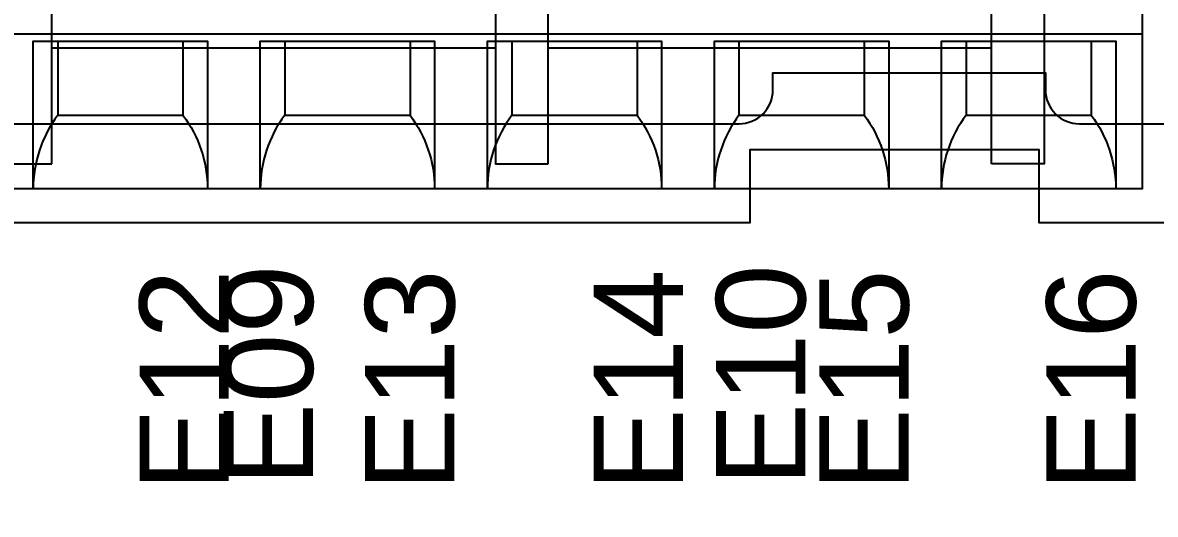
# Model space of a CAD drawing. Extents: x 0.3 to 23.7, y 0.2 to 17.5.
# Drawn here: x 21.396 to 22.394, y 3.187 to 3.62 of the extents above; entities that cross this region are included whole.
import ezdxf

# ---------------------------------------------------------------- set-up
doc = ezdxf.new("R2010")
doc.units = 0
doc.header["$MEASUREMENT"] = 0
for name, color, linetype in [('4_01__0-__EMPTY', 7, 'CONTINUOUS'), ('4_02__71___3__AVI__300_VAC', 7, 'CONTINUOUS'), ('4_03__74___3__ACI_-__3__AV', 7, 'CONTINUOUS'), ('4_04__C-___4__DI_-__3__DO_', 7, 'CONTINUOUS'), ('4_05__2X___8__DO__STANDARD', 7, 'CONTINUOUS'), ('4_06__2A___8__DO__STANDARD', 7, 'CONTINUOUS'), ('4_07__2B___8__DO__STANDARD', 7, 'CONTINUOUS'), ('4_08__2C___8__DO__STANDARD', 7, 'CONTINUOUS'), ('4_09__3-___8__DI', 7, 'CONTINUOUS'), ('4_10__5-___8__AI', 7, 'CONTINUOUS'), ('4_11__6-___4__AI_-__4__AO_', 7, 'CONTINUOUS'), ('4_12__D-___14__DI', 7, 'CONTINUOUS'), ('7_00_____DWG', 7, 'CONTINUOUS')]:
    doc.layers.add(name, color=color, linetype=linetype)
doc.styles.add('ARIAL', font='arial.ttf')

msp = doc.modelspace()

# ---------------------------------------------------------------- linework, layer by layer
at = {"layer": '4_01__0-__EMPTY'}
msp.add_lwpolyline([(21.06191, 3.53096), (22.02714, 3.53096, 0.414214), (22.05703, 3.56084), (22.05703, 3.57596), (22.29703, 3.57596), (22.29703, 3.56084, 0.414214), (22.32691, 3.53096), (22.68464, 3.53096, 0.414973), (22.71453, 3.56084), (22.71453, 4.08107, 0.414973), (22.68464, 4.11096), (22.32691, 4.11096, 0.414214), (22.29703, 4.08107), (22.29703, 4.06596), (22.05703, 4.06596), (22.05703, 4.08107, 0.414214), (22.02714, 4.11096), (21.06191, 4.11096, 0.414214)], format="xyb", dxfattribs=at)
at = {"layer": '4_02__71___3__AVI__300_VAC'}
msp.add_lwpolyline([(21.02999, 3.44401), (22.03686, 3.44401), (22.03686, 3.44401), (22.03686, 3.50822), (22.29118, 3.50822), (22.29118, 3.44401), (22.66847, 3.44401, 0.423291), (22.71531, 3.48943), (22.71531, 3.99844), (22.71531, 3.99844, 0.423291), (22.66847, 4.04386), (22.29118, 4.04386), (22.29118, 3.97965), (22.03686, 3.97965), (22.03686, 4.04386), (22.03686, 4.04386), (21.02999, 4.04386)], format="xyb", dxfattribs=at)
at = {"layer": '4_03__74___3__ACI_-__3__AV'}
for points in [[(21.42195, 3.49573), (21.42195, 4.13187), (21.37558, 4.13187), (21.37558, 3.49573)], [(21.85895, 3.49573), (21.85895, 4.13187), (21.81258, 4.13187), (21.81258, 3.49573)], [(22.24958, 3.49573), (22.24958, 4.13187), (22.29595, 4.13187), (22.29595, 3.49573)]]:
    msp.add_lwpolyline(points, close=True, dxfattribs=at)
for points in [[(21.81258, 3.59755), (21.42195, 3.59755)], [(22.24958, 3.59755), (21.85895, 3.59755)]]:
    msp.add_lwpolyline(points, dxfattribs=at)
at = {"layer": '4_04__C-___4__DI_-__3__DO_'}
msp.add_lwpolyline([(20.78224, 4.08223), (22.38224, 4.08223), (22.38224, 3.47352), (20.78224, 3.47352)], close=True, dxfattribs=at)
for points in [[(20.78224, 3.61027), (22.38224, 3.61027)], [(21.40547, 3.47352), (21.40547, 3.60359), (21.55901, 3.60359), (21.55901, 3.47352)], [(21.60547, 3.47352), (21.60547, 3.60359), (21.75901, 3.60359), (21.75901, 3.47352)], [(21.80547, 3.47352), (21.80547, 3.60359), (21.95901, 3.60359), (21.95901, 3.47352)], [(22.00547, 3.47352), (22.00547, 3.60359), (22.15901, 3.60359), (22.15901, 3.47352)], [(22.20547, 3.47352), (22.20547, 3.60359), (22.35901, 3.60359), (22.35901, 3.47352)], [(21.42712, 3.53847), (21.53736, 3.53847)], [(21.62712, 3.53847), (21.73736, 3.53847)], [(21.82712, 3.53847), (21.93736, 3.53847)], [(22.02712, 3.53847), (22.13736, 3.53847)], [(22.22712, 3.53847), (22.33736, 3.53847)]]:
    msp.add_lwpolyline(points, dxfattribs=at)
for points in [[(21.42712, 3.60359), (21.42712, 3.53847, 0.162853), (21.40547, 3.47352, 1.944453)], [(21.53736, 3.60359), (21.53736, 3.53847, -0.162853), (21.55901, 3.47352, -1.944453)], [(21.62712, 3.60359), (21.62712, 3.53847, 0.162853), (21.60547, 3.47352, 1.944453)], [(21.73736, 3.60359), (21.73736, 3.53847, -0.162853), (21.75901, 3.47352, -1.944453)], [(21.82712, 3.60359), (21.82712, 3.53847, 0.162853), (21.80547, 3.47352, 1.944453)], [(21.93736, 3.60359), (21.93736, 3.53847, -0.162853), (21.95901, 3.47352, -1.944453)], [(22.02712, 3.60359), (22.02712, 3.53847, 0.162853), (22.00547, 3.47352, 1.944453)], [(22.13736, 3.60359), (22.13736, 3.53847, -0.162853), (22.15901, 3.47352, -1.944453)], [(22.22712, 3.60359), (22.22712, 3.53847, 0.162853), (22.20547, 3.47352, 1.944453)], [(22.33736, 3.60359), (22.33736, 3.53847, -0.162853), (22.35901, 3.47352, -1.944453)]]:
    msp.add_lwpolyline(points, format="xyb", dxfattribs=at)
at = {"layer": '4_05__2X___8__DO__STANDARD'}
msp.add_lwpolyline([(20.78224, 4.08223), (22.38224, 4.08223), (22.38224, 3.47352), (20.78224, 3.47352)], close=True, dxfattribs=at)
for points in [[(20.78224, 3.61027), (22.38224, 3.61027)], [(21.40547, 3.47352), (21.40547, 3.60359), (21.55901, 3.60359), (21.55901, 3.47352)], [(21.60547, 3.47352), (21.60547, 3.60359), (21.75901, 3.60359), (21.75901, 3.47352)], [(21.80547, 3.47352), (21.80547, 3.60359), (21.95901, 3.60359), (21.95901, 3.47352)], [(22.00547, 3.47352), (22.00547, 3.60359), (22.15901, 3.60359), (22.15901, 3.47352)], [(22.20547, 3.47352), (22.20547, 3.60359), (22.35901, 3.60359), (22.35901, 3.47352)], [(21.42712, 3.53847), (21.53736, 3.53847)], [(21.62712, 3.53847), (21.73736, 3.53847)], [(21.82712, 3.53847), (21.93736, 3.53847)], [(22.02712, 3.53847), (22.13736, 3.53847)], [(22.22712, 3.53847), (22.33736, 3.53847)]]:
    msp.add_lwpolyline(points, dxfattribs=at)
for points in [[(21.42712, 3.60359), (21.42712, 3.53847, 0.162853), (21.40547, 3.47352, 1.944453)], [(21.53736, 3.60359), (21.53736, 3.53847, -0.162853), (21.55901, 3.47352, -1.944453)], [(21.62712, 3.60359), (21.62712, 3.53847, 0.162853), (21.60547, 3.47352, 1.944453)], [(21.73736, 3.60359), (21.73736, 3.53847, -0.162853), (21.75901, 3.47352, -1.944453)], [(21.82712, 3.60359), (21.82712, 3.53847, 0.162853), (21.80547, 3.47352, 1.944453)], [(21.93736, 3.60359), (21.93736, 3.53847, -0.162853), (21.95901, 3.47352, -1.944453)], [(22.02712, 3.60359), (22.02712, 3.53847, 0.162853), (22.00547, 3.47352, 1.944453)], [(22.13736, 3.60359), (22.13736, 3.53847, -0.162853), (22.15901, 3.47352, -1.944453)], [(22.22712, 3.60359), (22.22712, 3.53847, 0.162853), (22.20547, 3.47352, 1.944453)], [(22.33736, 3.60359), (22.33736, 3.53847, -0.162853), (22.35901, 3.47352, -1.944453)]]:
    msp.add_lwpolyline(points, format="xyb", dxfattribs=at)
at = {"layer": '4_06__2A___8__DO__STANDARD'}
msp.add_lwpolyline([(20.78224, 4.08223), (22.38224, 4.08223), (22.38224, 3.47352), (20.78224, 3.47352)], close=True, dxfattribs=at)
for points in [[(20.78224, 3.61027), (22.38224, 3.61027)], [(21.40547, 3.47352), (21.40547, 3.60359), (21.55901, 3.60359), (21.55901, 3.47352)], [(21.60547, 3.47352), (21.60547, 3.60359), (21.75901, 3.60359), (21.75901, 3.47352)], [(21.80547, 3.47352), (21.80547, 3.60359), (21.95901, 3.60359), (21.95901, 3.47352)], [(22.00547, 3.47352), (22.00547, 3.60359), (22.15901, 3.60359), (22.15901, 3.47352)], [(22.20547, 3.47352), (22.20547, 3.60359), (22.35901, 3.60359), (22.35901, 3.47352)], [(21.42712, 3.53847), (21.53736, 3.53847)], [(21.62712, 3.53847), (21.73736, 3.53847)], [(21.82712, 3.53847), (21.93736, 3.53847)], [(22.02712, 3.53847), (22.13736, 3.53847)], [(22.22712, 3.53847), (22.33736, 3.53847)]]:
    msp.add_lwpolyline(points, dxfattribs=at)
for points in [[(21.42712, 3.60359), (21.42712, 3.53847, 0.162853), (21.40547, 3.47352, 1.944453)], [(21.53736, 3.60359), (21.53736, 3.53847, -0.162853), (21.55901, 3.47352, -1.944453)], [(21.62712, 3.60359), (21.62712, 3.53847, 0.162853), (21.60547, 3.47352, 1.944453)], [(21.73736, 3.60359), (21.73736, 3.53847, -0.162853), (21.75901, 3.47352, -1.944453)], [(21.82712, 3.60359), (21.82712, 3.53847, 0.162853), (21.80547, 3.47352, 1.944453)], [(21.93736, 3.60359), (21.93736, 3.53847, -0.162853), (21.95901, 3.47352, -1.944453)], [(22.02712, 3.60359), (22.02712, 3.53847, 0.162853), (22.00547, 3.47352, 1.944453)], [(22.13736, 3.60359), (22.13736, 3.53847, -0.162853), (22.15901, 3.47352, -1.944453)], [(22.22712, 3.60359), (22.22712, 3.53847, 0.162853), (22.20547, 3.47352, 1.944453)], [(22.33736, 3.60359), (22.33736, 3.53847, -0.162853), (22.35901, 3.47352, -1.944453)]]:
    msp.add_lwpolyline(points, format="xyb", dxfattribs=at)
at = {"layer": '4_07__2B___8__DO__STANDARD'}
msp.add_lwpolyline([(20.78224, 4.08223), (22.38224, 4.08223), (22.38224, 3.47352), (20.78224, 3.47352)], close=True, dxfattribs=at)
for points in [[(20.78224, 3.61027), (22.38224, 3.61027)], [(21.40547, 3.47352), (21.40547, 3.60359), (21.55901, 3.60359), (21.55901, 3.47352)], [(21.60547, 3.47352), (21.60547, 3.60359), (21.75901, 3.60359), (21.75901, 3.47352)], [(21.80547, 3.47352), (21.80547, 3.60359), (21.95901, 3.60359), (21.95901, 3.47352)], [(22.00547, 3.47352), (22.00547, 3.60359), (22.15901, 3.60359), (22.15901, 3.47352)], [(22.20547, 3.47352), (22.20547, 3.60359), (22.35901, 3.60359), (22.35901, 3.47352)], [(21.42712, 3.53847), (21.53736, 3.53847)], [(21.62712, 3.53847), (21.73736, 3.53847)], [(21.82712, 3.53847), (21.93736, 3.53847)], [(22.02712, 3.53847), (22.13736, 3.53847)], [(22.22712, 3.53847), (22.33736, 3.53847)]]:
    msp.add_lwpolyline(points, dxfattribs=at)
for points in [[(21.42712, 3.60359), (21.42712, 3.53847, 0.162853), (21.40547, 3.47352, 1.944453)], [(21.53736, 3.60359), (21.53736, 3.53847, -0.162853), (21.55901, 3.47352, -1.944453)], [(21.62712, 3.60359), (21.62712, 3.53847, 0.162853), (21.60547, 3.47352, 1.944453)], [(21.73736, 3.60359), (21.73736, 3.53847, -0.162853), (21.75901, 3.47352, -1.944453)], [(21.82712, 3.60359), (21.82712, 3.53847, 0.162853), (21.80547, 3.47352, 1.944453)], [(21.93736, 3.60359), (21.93736, 3.53847, -0.162853), (21.95901, 3.47352, -1.944453)], [(22.02712, 3.60359), (22.02712, 3.53847, 0.162853), (22.00547, 3.47352, 1.944453)], [(22.13736, 3.60359), (22.13736, 3.53847, -0.162853), (22.15901, 3.47352, -1.944453)], [(22.22712, 3.60359), (22.22712, 3.53847, 0.162853), (22.20547, 3.47352, 1.944453)], [(22.33736, 3.60359), (22.33736, 3.53847, -0.162853), (22.35901, 3.47352, -1.944453)]]:
    msp.add_lwpolyline(points, format="xyb", dxfattribs=at)
at = {"layer": '4_08__2C___8__DO__STANDARD'}
msp.add_lwpolyline([(20.78224, 4.08223), (22.38224, 4.08223), (22.38224, 3.47352), (20.78224, 3.47352)], close=True, dxfattribs=at)
for points in [[(20.78224, 3.61027), (22.38224, 3.61027)], [(21.40547, 3.47352), (21.40547, 3.60359), (21.55901, 3.60359), (21.55901, 3.47352)], [(21.60547, 3.47352), (21.60547, 3.60359), (21.75901, 3.60359), (21.75901, 3.47352)], [(21.80547, 3.47352), (21.80547, 3.60359), (21.95901, 3.60359), (21.95901, 3.47352)], [(22.00547, 3.47352), (22.00547, 3.60359), (22.15901, 3.60359), (22.15901, 3.47352)], [(22.20547, 3.47352), (22.20547, 3.60359), (22.35901, 3.60359), (22.35901, 3.47352)], [(21.42712, 3.53847), (21.53736, 3.53847)], [(21.62712, 3.53847), (21.73736, 3.53847)], [(21.82712, 3.53847), (21.93736, 3.53847)], [(22.02712, 3.53847), (22.13736, 3.53847)], [(22.22712, 3.53847), (22.33736, 3.53847)]]:
    msp.add_lwpolyline(points, dxfattribs=at)
for points in [[(21.42712, 3.60359), (21.42712, 3.53847, 0.162853), (21.40547, 3.47352, 1.944453)], [(21.53736, 3.60359), (21.53736, 3.53847, -0.162853), (21.55901, 3.47352, -1.944453)], [(21.62712, 3.60359), (21.62712, 3.53847, 0.162853), (21.60547, 3.47352, 1.944453)], [(21.73736, 3.60359), (21.73736, 3.53847, -0.162853), (21.75901, 3.47352, -1.944453)], [(21.82712, 3.60359), (21.82712, 3.53847, 0.162853), (21.80547, 3.47352, 1.944453)], [(21.93736, 3.60359), (21.93736, 3.53847, -0.162853), (21.95901, 3.47352, -1.944453)], [(22.02712, 3.60359), (22.02712, 3.53847, 0.162853), (22.00547, 3.47352, 1.944453)], [(22.13736, 3.60359), (22.13736, 3.53847, -0.162853), (22.15901, 3.47352, -1.944453)], [(22.22712, 3.60359), (22.22712, 3.53847, 0.162853), (22.20547, 3.47352, 1.944453)], [(22.33736, 3.60359), (22.33736, 3.53847, -0.162853), (22.35901, 3.47352, -1.944453)]]:
    msp.add_lwpolyline(points, format="xyb", dxfattribs=at)
at = {"layer": '4_09__3-___8__DI'}
msp.add_lwpolyline([(20.78224, 4.08223), (22.38224, 4.08223), (22.38224, 3.47352), (20.78224, 3.47352)], close=True, dxfattribs=at)
for points in [[(20.78224, 3.61027), (22.38224, 3.61027)], [(21.40547, 3.47352), (21.40547, 3.60359), (21.55901, 3.60359), (21.55901, 3.47352)], [(21.60547, 3.47352), (21.60547, 3.60359), (21.75901, 3.60359), (21.75901, 3.47352)], [(21.80547, 3.47352), (21.80547, 3.60359), (21.95901, 3.60359), (21.95901, 3.47352)], [(22.00547, 3.47352), (22.00547, 3.60359), (22.15901, 3.60359), (22.15901, 3.47352)], [(22.20547, 3.47352), (22.20547, 3.60359), (22.35901, 3.60359), (22.35901, 3.47352)], [(21.42712, 3.53847), (21.53736, 3.53847)], [(21.62712, 3.53847), (21.73736, 3.53847)], [(21.82712, 3.53847), (21.93736, 3.53847)], [(22.02712, 3.53847), (22.13736, 3.53847)], [(22.22712, 3.53847), (22.33736, 3.53847)]]:
    msp.add_lwpolyline(points, dxfattribs=at)
for points in [[(21.42712, 3.60359), (21.42712, 3.53847, 0.162853), (21.40547, 3.47352, 1.944453)], [(21.53736, 3.60359), (21.53736, 3.53847, -0.162853), (21.55901, 3.47352, -1.944453)], [(21.62712, 3.60359), (21.62712, 3.53847, 0.162853), (21.60547, 3.47352, 1.944453)], [(21.73736, 3.60359), (21.73736, 3.53847, -0.162853), (21.75901, 3.47352, -1.944453)], [(21.82712, 3.60359), (21.82712, 3.53847, 0.162853), (21.80547, 3.47352, 1.944453)], [(21.93736, 3.60359), (21.93736, 3.53847, -0.162853), (21.95901, 3.47352, -1.944453)], [(22.02712, 3.60359), (22.02712, 3.53847, 0.162853), (22.00547, 3.47352, 1.944453)], [(22.13736, 3.60359), (22.13736, 3.53847, -0.162853), (22.15901, 3.47352, -1.944453)], [(22.22712, 3.60359), (22.22712, 3.53847, 0.162853), (22.20547, 3.47352, 1.944453)], [(22.33736, 3.60359), (22.33736, 3.53847, -0.162853), (22.35901, 3.47352, -1.944453)]]:
    msp.add_lwpolyline(points, format="xyb", dxfattribs=at)
at = {"layer": '4_10__5-___8__AI'}
msp.add_lwpolyline([(20.78224, 4.08223), (22.38224, 4.08223), (22.38224, 3.47352), (20.78224, 3.47352)], close=True, dxfattribs=at)
for points in [[(20.78224, 3.61027), (22.38224, 3.61027)], [(21.40547, 3.47352), (21.40547, 3.60359), (21.55901, 3.60359), (21.55901, 3.47352)], [(21.60547, 3.47352), (21.60547, 3.60359), (21.75901, 3.60359), (21.75901, 3.47352)], [(21.80547, 3.47352), (21.80547, 3.60359), (21.95901, 3.60359), (21.95901, 3.47352)], [(22.00547, 3.47352), (22.00547, 3.60359), (22.15901, 3.60359), (22.15901, 3.47352)], [(22.20547, 3.47352), (22.20547, 3.60359), (22.35901, 3.60359), (22.35901, 3.47352)], [(21.42712, 3.53847), (21.53736, 3.53847)], [(21.62712, 3.53847), (21.73736, 3.53847)], [(21.82712, 3.53847), (21.93736, 3.53847)], [(22.02712, 3.53847), (22.13736, 3.53847)], [(22.22712, 3.53847), (22.33736, 3.53847)]]:
    msp.add_lwpolyline(points, dxfattribs=at)
for points in [[(21.42712, 3.60359), (21.42712, 3.53847, 0.162853), (21.40547, 3.47352, 1.944453)], [(21.53736, 3.60359), (21.53736, 3.53847, -0.162853), (21.55901, 3.47352, -1.944453)], [(21.62712, 3.60359), (21.62712, 3.53847, 0.162853), (21.60547, 3.47352, 1.944453)], [(21.73736, 3.60359), (21.73736, 3.53847, -0.162853), (21.75901, 3.47352, -1.944453)], [(21.82712, 3.60359), (21.82712, 3.53847, 0.162853), (21.80547, 3.47352, 1.944453)], [(21.93736, 3.60359), (21.93736, 3.53847, -0.162853), (21.95901, 3.47352, -1.944453)], [(22.02712, 3.60359), (22.02712, 3.53847, 0.162853), (22.00547, 3.47352, 1.944453)], [(22.13736, 3.60359), (22.13736, 3.53847, -0.162853), (22.15901, 3.47352, -1.944453)], [(22.22712, 3.60359), (22.22712, 3.53847, 0.162853), (22.20547, 3.47352, 1.944453)], [(22.33736, 3.60359), (22.33736, 3.53847, -0.162853), (22.35901, 3.47352, -1.944453)]]:
    msp.add_lwpolyline(points, format="xyb", dxfattribs=at)
at = {"layer": '4_11__6-___4__AI_-__4__AO_'}
msp.add_lwpolyline([(20.78224, 4.08223), (22.38224, 4.08223), (22.38224, 3.47352), (20.78224, 3.47352)], close=True, dxfattribs=at)
for points in [[(20.78224, 3.61027), (22.38224, 3.61027)], [(21.40547, 3.47352), (21.40547, 3.60359), (21.55901, 3.60359), (21.55901, 3.47352)], [(21.60547, 3.47352), (21.60547, 3.60359), (21.75901, 3.60359), (21.75901, 3.47352)], [(21.80547, 3.47352), (21.80547, 3.60359), (21.95901, 3.60359), (21.95901, 3.47352)], [(22.00547, 3.47352), (22.00547, 3.60359), (22.15901, 3.60359), (22.15901, 3.47352)], [(22.20547, 3.47352), (22.20547, 3.60359), (22.35901, 3.60359), (22.35901, 3.47352)], [(21.42712, 3.53847), (21.53736, 3.53847)], [(21.62712, 3.53847), (21.73736, 3.53847)], [(21.82712, 3.53847), (21.93736, 3.53847)], [(22.02712, 3.53847), (22.13736, 3.53847)], [(22.22712, 3.53847), (22.33736, 3.53847)]]:
    msp.add_lwpolyline(points, dxfattribs=at)
for points in [[(21.42712, 3.60359), (21.42712, 3.53847, 0.162853), (21.40547, 3.47352, 1.944453)], [(21.53736, 3.60359), (21.53736, 3.53847, -0.162853), (21.55901, 3.47352, -1.944453)], [(21.62712, 3.60359), (21.62712, 3.53847, 0.162853), (21.60547, 3.47352, 1.944453)], [(21.73736, 3.60359), (21.73736, 3.53847, -0.162853), (21.75901, 3.47352, -1.944453)], [(21.82712, 3.60359), (21.82712, 3.53847, 0.162853), (21.80547, 3.47352, 1.944453)], [(21.93736, 3.60359), (21.93736, 3.53847, -0.162853), (21.95901, 3.47352, -1.944453)], [(22.02712, 3.60359), (22.02712, 3.53847, 0.162853), (22.00547, 3.47352, 1.944453)], [(22.13736, 3.60359), (22.13736, 3.53847, -0.162853), (22.15901, 3.47352, -1.944453)], [(22.22712, 3.60359), (22.22712, 3.53847, 0.162853), (22.20547, 3.47352, 1.944453)], [(22.33736, 3.60359), (22.33736, 3.53847, -0.162853), (22.35901, 3.47352, -1.944453)]]:
    msp.add_lwpolyline(points, format="xyb", dxfattribs=at)
at = {"layer": '4_12__D-___14__DI'}
msp.add_lwpolyline([(20.78224, 4.08223), (22.38224, 4.08223), (22.38224, 3.47352), (20.78224, 3.47352)], close=True, dxfattribs=at)
for points in [[(20.78224, 3.61027), (22.38224, 3.61027)], [(21.40547, 3.47352), (21.40547, 3.60359), (21.55901, 3.60359), (21.55901, 3.47352)], [(21.60547, 3.47352), (21.60547, 3.60359), (21.75901, 3.60359), (21.75901, 3.47352)], [(21.80547, 3.47352), (21.80547, 3.60359), (21.95901, 3.60359), (21.95901, 3.47352)], [(22.00547, 3.47352), (22.00547, 3.60359), (22.15901, 3.60359), (22.15901, 3.47352)], [(22.20547, 3.47352), (22.20547, 3.60359), (22.35901, 3.60359), (22.35901, 3.47352)], [(21.42712, 3.53847), (21.53736, 3.53847)], [(21.62712, 3.53847), (21.73736, 3.53847)], [(21.82712, 3.53847), (21.93736, 3.53847)], [(22.02712, 3.53847), (22.13736, 3.53847)], [(22.22712, 3.53847), (22.33736, 3.53847)]]:
    msp.add_lwpolyline(points, dxfattribs=at)
for points in [[(21.42712, 3.60359), (21.42712, 3.53847, 0.162853), (21.40547, 3.47352, 1.944453)], [(21.53736, 3.60359), (21.53736, 3.53847, -0.162853), (21.55901, 3.47352, -1.944453)], [(21.62712, 3.60359), (21.62712, 3.53847, 0.162853), (21.60547, 3.47352, 1.944453)], [(21.73736, 3.60359), (21.73736, 3.53847, -0.162853), (21.75901, 3.47352, -1.944453)], [(21.82712, 3.60359), (21.82712, 3.53847, 0.162853), (21.80547, 3.47352, 1.944453)], [(21.93736, 3.60359), (21.93736, 3.53847, -0.162853), (21.95901, 3.47352, -1.944453)], [(22.02712, 3.60359), (22.02712, 3.53847, 0.162853), (22.00547, 3.47352, 1.944453)], [(22.13736, 3.60359), (22.13736, 3.53847, -0.162853), (22.15901, 3.47352, -1.944453)], [(22.22712, 3.60359), (22.22712, 3.53847, 0.162853), (22.20547, 3.47352, 1.944453)], [(22.33736, 3.60359), (22.33736, 3.53847, -0.162853), (22.35901, 3.47352, -1.944453)]]:
    msp.add_lwpolyline(points, format="xyb", dxfattribs=at)
at = {"layer": '7_00_____DWG'}
msp.add_lwpolyline([(17.97047, 8.85228), (22.63583, 8.85228, -0.414214), (22.71457, 8.77354), (22.71457, 8.68496, 0.414214), (22.83268, 8.56685), (22.92126, 8.56685, -0.414213), (23, 8.48811), (23, 1.93299, -0.414213), (22.92126, 1.85425), (22.83268, 1.85425, 0.414213), (22.71457, 1.73614), (22.71457, 1.64756, -0.414213), (22.63583, 1.56882, -0.000001), (17.97047, 1.56882, -0.414214), (17.89173, 1.64756), (17.89173, 1.73614, 0.414214), (17.77362, 1.85425), (17.68504, 1.85425, -0.414214), (17.6063, 1.93299), (17.6063, 8.48811, -0.414213), (17.68504, 8.56685), (17.77362, 8.56685, 0.414213), (17.89173, 8.68496), (17.89173, 8.77354, -0.414213)], format="xyb", close=True, dxfattribs=at)

# ---------------------------------------------------------------- texts
at = {"layer": '4_01__0-__EMPTY', "style": 'ARIAL'}
for s, p in [('E12', (21.57776, 3.20715)), ('E13', (21.7765, 3.20715)), ('E14', (21.97777, 3.20715)), ('E15', (22.17651, 3.20715)), ('E16', (22.37652, 3.20715))]:
    msp.add_text(s, height=0.078667, rotation=90, dxfattribs=at).set_placement(p)
at = {"layer": '4_03__74___3__ACI_-__3__AV', "style": 'ARIAL'}
for s, p in [('E10', (22.08559, 3.21163)), ('E09', (21.65187, 3.21163))]:
    msp.add_text(s, height=0.078667, rotation=90, dxfattribs=at).set_placement(p)
at = {"layer": '4_04__C-___4__DI_-__3__DO_', "style": 'ARIAL'}
for s, p in [('E12', (21.57776, 3.20715)), ('E13', (21.7765, 3.20715)), ('E14', (21.97777, 3.20715)), ('E15', (22.17651, 3.20715)), ('E16', (22.37652, 3.20715))]:
    msp.add_text(s, height=0.078667, rotation=90, dxfattribs=at).set_placement(p)
at = {"layer": '4_05__2X___8__DO__STANDARD', "style": 'ARIAL'}
for s, p in [('E12', (21.57776, 3.20715)), ('E13', (21.7765, 3.20715)), ('E14', (21.97777, 3.20715)), ('E15', (22.17651, 3.20715)), ('E16', (22.37652, 3.20715))]:
    msp.add_text(s, height=0.078667, rotation=90, dxfattribs=at).set_placement(p)
at = {"layer": '4_06__2A___8__DO__STANDARD', "style": 'ARIAL'}
for s, p in [('E12', (21.57776, 3.20715)), ('E13', (21.7765, 3.20715)), ('E14', (21.97777, 3.20715)), ('E15', (22.17651, 3.20715)), ('E16', (22.37652, 3.20715))]:
    msp.add_text(s, height=0.078667, rotation=90, dxfattribs=at).set_placement(p)
at = {"layer": '4_07__2B___8__DO__STANDARD', "style": 'ARIAL'}
for s, p in [('E12', (21.57776, 3.20715)), ('E13', (21.7765, 3.20715)), ('E14', (21.97777, 3.20715)), ('E15', (22.17651, 3.20715)), ('E16', (22.37652, 3.20715))]:
    msp.add_text(s, height=0.078667, rotation=90, dxfattribs=at).set_placement(p)
at = {"layer": '4_08__2C___8__DO__STANDARD', "style": 'ARIAL'}
for s, p in [('E12', (21.57776, 3.20715)), ('E13', (21.7765, 3.20715)), ('E14', (21.97777, 3.20715)), ('E15', (22.17651, 3.20715)), ('E16', (22.37652, 3.20715))]:
    msp.add_text(s, height=0.078667, rotation=90, dxfattribs=at).set_placement(p)
at = {"layer": '4_09__3-___8__DI', "style": 'ARIAL'}
for s, p in [('E12', (21.57776, 3.20715)), ('E13', (21.7765, 3.20715)), ('E14', (21.97777, 3.20715)), ('E15', (22.17651, 3.20715)), ('E16', (22.37652, 3.20715))]:
    msp.add_text(s, height=0.078667, rotation=90, dxfattribs=at).set_placement(p)
at = {"layer": '4_10__5-___8__AI', "style": 'ARIAL'}
for s, p in [('E12', (21.57776, 3.20715)), ('E13', (21.7765, 3.20715)), ('E14', (21.97777, 3.20715)), ('E15', (22.17651, 3.20715)), ('E16', (22.37652, 3.20715))]:
    msp.add_text(s, height=0.078667, rotation=90, dxfattribs=at).set_placement(p)
at = {"layer": '4_11__6-___4__AI_-__4__AO_', "style": 'ARIAL'}
for s, p in [('E12', (21.57776, 3.20715)), ('E13', (21.7765, 3.20715)), ('E14', (21.97777, 3.20715)), ('E15', (22.17651, 3.20715)), ('E16', (22.37652, 3.20715))]:
    msp.add_text(s, height=0.078667, rotation=90, dxfattribs=at).set_placement(p)
at = {"layer": '4_12__D-___14__DI', "style": 'ARIAL'}
for s, p in [('E12', (21.57776, 3.20715)), ('E13', (21.7765, 3.20715)), ('E14', (21.97777, 3.20715)), ('E15', (22.17651, 3.20715)), ('E16', (22.37652, 3.20715))]:
    msp.add_text(s, height=0.078667, rotation=90, dxfattribs=at).set_placement(p)

doc.saveas('drawing.dxf')
